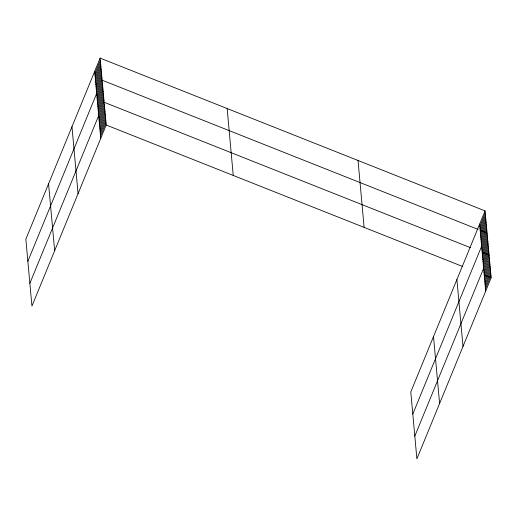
<?xml version="1.0" encoding="UTF-8"?>
<svg xmlns="http://www.w3.org/2000/svg" width="517" height="517" viewBox="0 0 517 517"><rect width="100%" height="100%" fill="white"/><g stroke="black" fill="none" stroke-linecap="round" stroke-linejoin="round"><path stroke-width="0.78" d="M100.117 58.111L25.85 239.19L31.938 306.103L106.205 125.024L100.117 58.111L485.062 210.897L491.15 277.81L416.883 458.889L410.795 391.976L485.062 210.897M94.876 73.582L100.317 60.321M95.076 75.792L100.518 62.525M95.277 78.002L100.718 64.735M95.483 80.206L100.918 66.945M95.684 82.416L101.119 69.149M95.884 84.626L101.326 71.359M96.084 86.83L101.526 73.569M96.285 89.04L101.726 75.773M96.485 91.25L101.927 77.983M27.86 261.272L102.127 80.193L478.102 229.419M96.886 95.664L102.327 82.397M97.086 97.875L102.528 84.607M97.286 100.078L102.728 86.817M97.487 102.288L102.928 89.021M97.694 104.499L103.129 91.231M97.894 106.702L103.329 93.441M98.094 108.913L103.536 95.645M98.295 111.123L103.736 97.855M98.495 113.326L103.936 100.065M29.87 283.355L104.137 102.276L470.399 247.643M98.902 117.811L104.344 104.55M99.109 120.086L104.55 106.825M99.316 122.361L104.757 109.1M99.522 124.636L104.964 111.375M99.729 126.911L105.171 113.65M99.936 129.185L105.378 115.924M100.143 131.46L105.584 118.199M100.35 133.735L105.791 120.474M100.556 136.01L105.998 122.749M479.821 226.368L485.263 213.107M480.022 228.579L485.463 215.311M480.222 230.789L485.663 217.521M480.422 232.993L485.864 219.731M480.623 235.203L486.064 221.935M480.823 237.413L486.264 224.145M481.03 239.617L486.465 226.356M481.23 241.827L486.665 228.559M481.43 244.037L486.872 230.769M412.805 414.059L487.072 232.98L480.345 230.311M481.831 248.451L487.272 235.183M482.031 250.661L487.473 237.393M482.232 252.865L487.673 239.604M482.432 255.075L487.874 241.807M482.632 257.285L488.074 244.018M482.833 259.489L488.274 246.228M483.033 261.699L488.475 248.431M483.24 263.909L488.675 250.642M483.44 266.113L488.882 252.852M414.815 436.141L489.082 255.055L482.355 252.386M483.847 270.598L489.289 257.337M484.054 272.873L489.496 259.612M484.261 275.147L489.702 261.886M484.468 277.422L489.909 264.161M484.675 279.697L490.116 266.436M484.881 281.972L490.323 268.711M485.088 284.247L490.53 270.986M485.295 286.521L490.736 273.26M485.502 288.796L490.943 275.535M106.205 125.024L462.754 266.539M484.423 275.141L491.15 277.81M479.621 224.165L485.709 291.071M456.905 279.542L462.999 346.455M433.504 336.599L439.599 403.512M358.029 160.477L364.117 227.39M227.15 108.531L233.238 175.444M94.676 71.378L100.763 138.285M71.966 126.755L78.054 193.668M48.566 183.813L54.653 250.726"/></g></svg>
